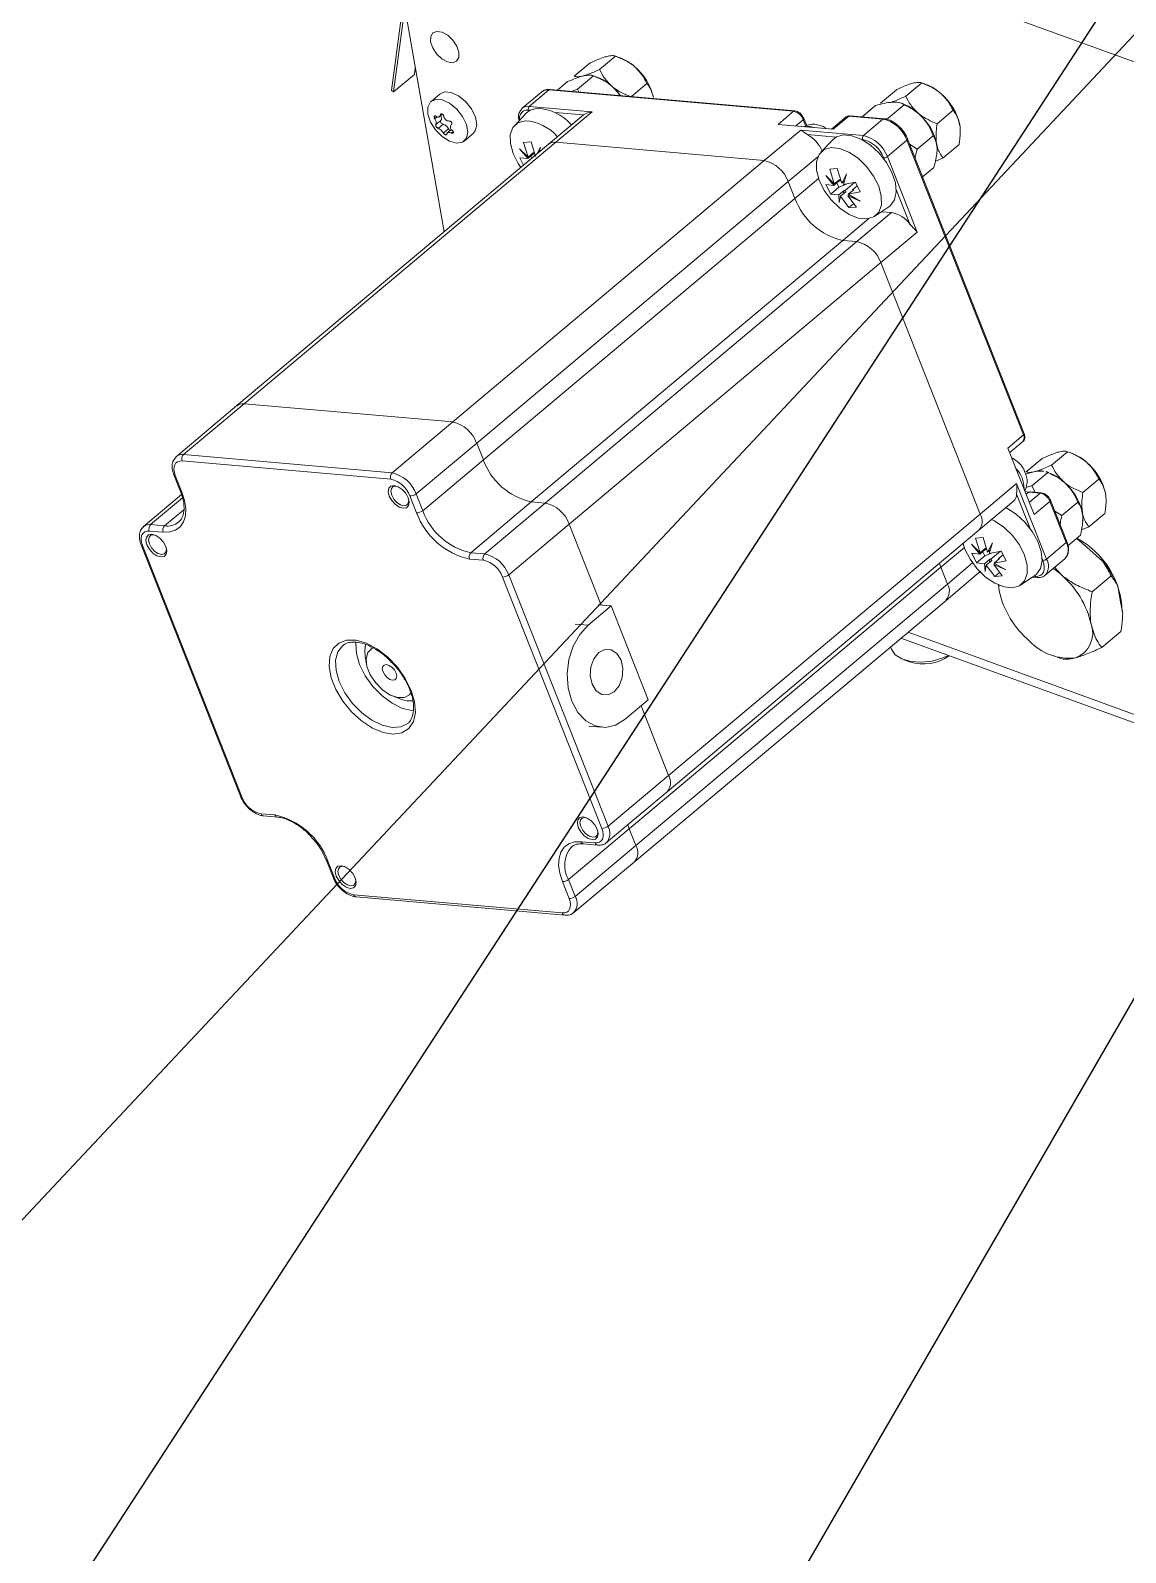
# Model space of a CAD drawing. Header units: millimetres. Extents: x 15 to 589, y 5 to 415.
# Drawn here: x 131.15 to 154.89, y 108.18 to 141.18 of the extents above; entities that cross this region are included whole.
import ezdxf

# ---------------------------------------------------------------- set-up
doc = ezdxf.new("R2010")
doc.units = ezdxf.units.MM
doc.dimstyles.new('SLDDIMSTYLE0', dxfattribs={"dimtxt": 0.18, "dimasz": 3.302, "dimexe": 0, "dimexo": 0.0625, "dimgap": 0, "dimtad": 0, "dimtih": 1, "dimtoh": 1, "dimdec": 0, "dimrnd": 1e-09, "dimzin": 0, "dimdsep": 46, "dimtxsty": 'Standard', "dimsah": 1, "dimcen": 0.09, "dimadec": 0, "dimazin": 0, "dimtfac": 3.302, "dimtdec": 0, "dimtofl": 0, "dimtmove": 0, "dimatfit": 3, "dimfxl": 1, "dimfrac": 2, "dimtolj": 1, "dimtzin": 0, "dimarcsym": 0})

msp = doc.modelspace()

# ---------------------------------------------------------------- linework, layer by layer
at = {"color": 7, "linetype": 'Continuous', "lineweight": 15}
for p, q in [((158.349, 139.308), (138.399, 146.569)), ((140.118, 136.816), (138.399, 146.569)), ((138.975, 139.881), (139.235, 141.827)), ((139.264, 141.663), (139.021, 139.85)), ((143.832, 140.626), (143.487, 140.336)), ((143.927, 140.591), (143.832, 140.626)), ((139.472, 140.228), (139.491, 140.374)), ((143.284, 140.478), (142.938, 140.188)), ((139.021, 139.85), (139.472, 140.228)), ((142.79, 140.071), (142.571, 139.888)), ((143.351, 140.199), (143.005, 139.909)), ((143.427, 140.172), (143.341, 140.203)), ((144.512, 140.031), (144.174, 139.748)), ((150.468, 140.045), (150.123, 139.755)), ((150.563, 140.011), (150.468, 140.045)), ((139.021, 139.85), (138.975, 139.881)), ((140.025, 139.803), (139.832, 139.642)), ((142.234, 139.851), (141.809, 139.495)), ((142.388, 139.893), (141.962, 139.536)), ((147.692, 139.429), (142.388, 139.893)), ((147.718, 139.438), (142.413, 139.902)), ((143.005, 139.909), (142.877, 139.861)), ((143.039, 139.847), (143.005, 139.909)), ((149.92, 139.897), (149.575, 139.607)), ((150.063, 139.591), (150.02, 139.606)), ((140.012, 139.309), (140.078, 139.364)), ((141.904, 139.393), (141.646, 139.124)), ((141.798, 139.485), (141.809, 139.495)), ((141.962, 139.536), (143.322, 139.417)), ((143.131, 139.344), (142.38, 138.714)), ((143.322, 139.417), (142.534, 138.756)), ((143.131, 139.344), (143.137, 139.349)), ((147.354, 139.145), (147.692, 139.429)), ((147.975, 139.117), (147.914, 139.272)), ((148.828, 139.307), (148.514, 139.044)), ((148.89, 139.324), (148.552, 139.041)), ((149.629, 139.259), (148.89, 139.324)), ((149.655, 139.268), (148.915, 139.333)), ((149.469, 139.555), (149.178, 139.31)), ((149.742, 139.282), (149.638, 139.261)), ((150.088, 139.572), (149.742, 139.282)), ((151.148, 139.45), (150.802, 139.16)), ((139.936, 139.141), (140.043, 139.23)), ((140.092, 139.149), (139.985, 139.059)), ((140.102, 138.958), (140.209, 139.047)), ((140.274, 139.033), (140.185, 138.959)), ((140.552, 138.784), (140.745, 138.945)), ((147.056, 138.36), (147.845, 139.021)), ((147.354, 139.145), (148.552, 139.041)), ((147.845, 139.021), (149.204, 138.902)), ((149.204, 138.902), (149.629, 139.259)), ((142.38, 138.714), (135.625, 133.046)), ((135.779, 133.087), (142.534, 138.756)), ((141.751, 138.618), (141.937, 138.435)), ((141.929, 138.403), (141.751, 138.618)), ((141.84, 138.753), (142, 138.765)), ((141.937, 138.435), (141.84, 138.753)), ((142, 138.765), (142.098, 138.447)), ((142.126, 138.501), (142.205, 138.652)), ((142.205, 138.652), (142.172, 138.54)), ((147.056, 138.36), (142.534, 138.756)), ((148.54, 138.812), (148.282, 138.543)), ((150.149, 138.804), (149.724, 138.447)), ((152.676, 132.411), (150.149, 138.804)), ((152.689, 132.437), (150.163, 138.83)), ((150.372, 138.61), (150.207, 138.718)), ((150.717, 138.9), (150.372, 138.61)), ((151.279, 138.708), (150.933, 138.418)), ((140.302, 132.692), (147.056, 138.36)), ((141.755, 138.423), (141.929, 138.403)), ((141.837, 138.259), (141.755, 138.423)), ((142.046, 138.501), (141.929, 138.403)), ((141.937, 138.435), (142.054, 138.534)), ((141.994, 138.457), (142.017, 138.41)), ((142.031, 138.514), (142.046, 138.501)), ((142.07, 138.503), (142.046, 138.501)), ((142.054, 138.534), (142.07, 138.503)), ((149.724, 138.447), (150.372, 136.809)), ((150.762, 138.343), (150.933, 138.418)), ((148.387, 138.037), (148.573, 137.855)), ((148.565, 137.822), (148.387, 138.037)), ((148.476, 138.173), (148.637, 138.185)), ((148.573, 137.855), (148.476, 138.173)), ((148.573, 137.855), (148.691, 137.953)), ((148.637, 138.185), (148.734, 137.867)), ((148.691, 137.953), (148.706, 137.922)), ((148.734, 137.867), (148.841, 138.071)), ((148.841, 138.071), (148.773, 137.838)), ((150.729, 138.211), (150.488, 138.008)), ((140.822, 132.236), (147.576, 137.905)), ((147.576, 137.905), (147.721, 137.54)), ((148.391, 137.842), (148.565, 137.822)), ((148.495, 137.634), (148.391, 137.842)), ((148.675, 137.786), (148.495, 137.634)), ((148.669, 137.614), (148.495, 137.634)), ((148.682, 137.921), (148.565, 137.822)), ((148.63, 137.877), (148.675, 137.786)), ((148.667, 137.933), (148.682, 137.921)), ((148.786, 137.713), (148.669, 137.614)), ((148.675, 137.786), (148.841, 137.852)), ((148.706, 137.922), (148.682, 137.921)), ((148.825, 137.684), (148.708, 137.585)), ((148.797, 137.919), (148.734, 137.867)), ((148.773, 137.838), (149.033, 137.89)), ((148.786, 137.713), (148.776, 137.643)), ((148.786, 137.713), (148.81, 137.714)), ((149.015, 137.887), (148.81, 137.714)), ((148.81, 137.714), (148.825, 137.684)), ((148.877, 137.63), (148.994, 137.728)), ((149.137, 137.682), (148.877, 137.63)), ((148.877, 137.63), (149.135, 137.482)), ((148.97, 137.726), (149.072, 137.812)), ((148.97, 137.726), (148.994, 137.728)), ((148.977, 137.714), (148.97, 137.726)), ((149.033, 137.89), (149.137, 137.682)), ((140.966, 131.871), (147.721, 137.54)), ((148.681, 137.448), (148.669, 137.614)), ((148.708, 137.585), (148.681, 137.448)), ((148.892, 137.34), (148.708, 137.585)), ((148.895, 137.619), (148.868, 137.597)), ((148.868, 137.597), (149.052, 137.352)), ((149.135, 137.482), (148.868, 137.597)), ((148.892, 137.34), (148.996, 137.427)), ((149.052, 137.352), (148.892, 137.34)), ((149.45, 137.152), (149.759, 137.36)), ((149.064, 136.603), (149.814, 137.232)), ((149.598, 137.251), (149.814, 137.232)), ((150.372, 136.809), (149.584, 136.147)), ((142.006, 130.961), (148.761, 136.629)), ((142.309, 130.934), (149.064, 136.603)), ((148.761, 136.629), (149.064, 136.603)), ((142.829, 130.479), (149.584, 136.147)), ((151.738, 130.697), (149.584, 136.147)), ((135.625, 133.046), (134.312, 131.944)), ((134.466, 131.985), (135.779, 133.087)), ((140.302, 132.692), (135.779, 133.087)), ((138.988, 131.589), (140.302, 132.692)), ((152.338, 132.128), (152.676, 132.411)), ((139.508, 131.134), (140.822, 132.236)), ((140.966, 131.871), (140.822, 132.236)), ((152.338, 132.128), (152.908, 130.685)), ((152.377, 132.03), (152.663, 132.27)), ((153.629, 132.048), (153.283, 131.758)), ((153.724, 132.013), (153.629, 132.048)), ((138.959, 131.452), (134.437, 131.848)), ((134.466, 131.985), (138.988, 131.589)), ((139.653, 130.769), (140.966, 131.871)), ((153.08, 131.9), (152.735, 131.61)), ((134.259, 131.549), (134.403, 131.184)), ((134.289, 131.533), (134.433, 131.168)), ((151.738, 130.697), (152.526, 131.358)), ((152.526, 131.358), (153.173, 129.72)), ((153.203, 131.597), (152.857, 131.307)), ((152.983, 131.629), (153.116, 131.628)), ((153.162, 131.612), (153.203, 131.597)), ((153.223, 131.594), (153.163, 131.616)), ((153.606, 131.34), (153.546, 131.396)), ((154.308, 131.453), (153.963, 131.163)), ((134.426, 131.117), (133.6, 130.424)), ((134.403, 131.184), (134.438, 131.083)), ((139.52, 130.723), (139.375, 131.088)), ((139.508, 131.134), (139.653, 130.769)), ((152.792, 131.172), (152.71, 131.187)), ((152.857, 131.307), (152.727, 131.271)), ((153.038, 131.15), (152.792, 131.172)), ((153.063, 131.159), (152.817, 131.181)), ((152.926, 131.171), (152.857, 131.307)), ((140.693, 129.858), (142.006, 130.961)), ((140.996, 129.832), (142.309, 130.934)), ((142.309, 130.934), (142.006, 130.961)), ((144.983, 125.029), (151.738, 130.697)), ((151.707, 130.345), (152.457, 130.975)), ((153.246, 130.968), (152.908, 130.685)), ((153.598, 130.077), (153.246, 130.968)), ((153.612, 130.102), (153.26, 130.994)), ((153.508, 130.662), (153.354, 130.756)), ((153.854, 130.952), (153.508, 130.662)), ((154.439, 130.71), (154.094, 130.42)), ((133.754, 130.466), (134.057, 130.439)), ((141.516, 129.377), (142.829, 130.479)), ((143.522, 128.724), (142.829, 130.479)), ((153.934, 130.351), (154.094, 130.42)), ((134.028, 130.302), (133.725, 130.328)), ((144.952, 124.676), (151.707, 130.345)), ((151.548, 130.04), (151.734, 129.858)), ((151.725, 129.825), (151.548, 130.04)), ((151.637, 130.176), (151.797, 130.188)), ((151.734, 129.858), (151.637, 130.176)), ((151.797, 130.188), (151.894, 129.87)), ((151.894, 129.87), (152.001, 130.074)), ((152.001, 130.074), (151.933, 129.841)), ((153.173, 129.72), (153.598, 130.077)), ((153.91, 130.24), (153.635, 130.009)), ((154.114, 129.918), (153.838, 130.159)), ((133.547, 130.029), (135.701, 124.579)), ((133.577, 130.013), (135.731, 124.563)), ((140.967, 129.695), (140.664, 129.721)), ((140.693, 129.858), (140.996, 129.832)), ((151.552, 129.845), (151.725, 129.825)), ((151.655, 129.637), (151.552, 129.845)), ((151.836, 129.788), (151.655, 129.637)), ((151.843, 129.924), (151.725, 129.825)), ((151.734, 129.858), (151.851, 129.956)), ((151.79, 129.88), (151.836, 129.788)), ((151.827, 129.936), (151.843, 129.924)), ((151.947, 129.715), (151.829, 129.617)), ((151.836, 129.788), (152.002, 129.855)), ((151.866, 129.925), (151.843, 129.924)), ((151.851, 129.956), (151.866, 129.925)), ((151.957, 129.922), (151.894, 129.87)), ((151.933, 129.841), (152.194, 129.893)), ((151.947, 129.715), (151.937, 129.646)), ((151.947, 129.715), (151.97, 129.717)), ((152.176, 129.89), (151.97, 129.717)), ((151.97, 129.717), (151.985, 129.686)), ((152.037, 129.632), (152.154, 129.731)), ((152.131, 129.729), (152.233, 129.815)), ((152.131, 129.729), (152.154, 129.731)), ((152.137, 129.716), (152.131, 129.729)), ((152.194, 129.893), (152.297, 129.685)), ((153.142, 129.368), (153.568, 129.724)), ((153.568, 129.724), (153.576, 129.732)), ((154.389, 129.676), (154.114, 129.918)), ((141.516, 129.377), (143.669, 123.926)), ((144.127, 123.874), (150.881, 129.542)), ((150.851, 129.627), (150.881, 129.542)), ((150.881, 129.542), (151.025, 129.177)), ((150.995, 128.825), (151.745, 129.455)), ((151.829, 129.617), (151.655, 129.637)), ((151.711, 129.427), (151.75, 129.423)), ((151.841, 129.451), (151.829, 129.617)), ((151.868, 129.588), (151.841, 129.451)), ((151.985, 129.686), (151.868, 129.588)), ((152.052, 129.343), (151.868, 129.588)), ((152.055, 129.622), (152.029, 129.6)), ((152.029, 129.6), (152.213, 129.355)), ((152.295, 129.485), (152.029, 129.6)), ((152.297, 129.685), (152.037, 129.632)), ((152.037, 129.632), (152.295, 129.485)), ((152.052, 129.343), (152.156, 129.43)), ((153.153, 129.377), (153.142, 129.368)), ((153.484, 129.389), (153.349, 129.541)), ((143.536, 123.88), (141.383, 129.33)), ((144.271, 123.509), (151.025, 129.177)), ((152.213, 129.355), (152.052, 129.343)), ((152.147, 129.028), (152.132, 129.159)), ((152.61, 129.155), (152.92, 129.362)), ((152.865, 129.326), (152.963, 129.317)), ((154.573, 129.357), (154.162, 129.011)), ((154.772, 128.831), (154.719, 129.132)), ((143.453, 128.73), (143.735, 128.706)), ((144.24, 123.157), (150.995, 128.825)), ((154.825, 128.529), (154.772, 128.831)), ((143.735, 128.706), (143.235, 128.286)), ((144.54, 126.668), (143.735, 128.706)), ((154.786, 128.15), (154.374, 127.804)), ((137.928, 127.854), (137.912, 127.842)), ((149.795, 127.819), (149.795, 127.818)), ((150.018, 128.006), (161.184, 123.942)), ((138.405, 127.604), (138.433, 127.443)), ((150.083, 127.537), (150.206, 127.493)), ((153.329, 127.62), (153.483, 127.564)), ((139.024, 126.739), (139.178, 126.683)), ((139.372, 126.888), (139.408, 126.783)), ((144.04, 126.248), (144.54, 126.668)), ((144.983, 125.029), (144.386, 126.539)), ((143.251, 126.096), (143.533, 126.072)), ((143.669, 123.926), (144.983, 125.029)), ((143.639, 123.574), (144.952, 124.676)), ((136.147, 124.199), (136.45, 124.172)), ((136.201, 124.152), (136.504, 124.125)), ((142.813, 122.772), (144.127, 123.874)), ((144.127, 123.874), (144.097, 123.958)), ((144.271, 123.509), (144.127, 123.874)), ((142.957, 122.407), (144.271, 123.509)), ((143.086, 123.592), (143.389, 123.565)), ((143.14, 123.544), (143.443, 123.518)), ((137.563, 123.186), (137.708, 122.821)), ((137.594, 123.171), (137.738, 122.806)), ((142.927, 122.055), (144.24, 123.157)), ((142.813, 122.772), (142.957, 122.407)), ((138.154, 122.441), (142.677, 122.046)), ((142.824, 122.36), (142.68, 122.726)), ((138.208, 122.394), (142.731, 121.998))]:
    msp.add_line(p, q, dxfattribs=at)
at = {"color": 8, "linetype": 'Continuous', "lineweight": 15}
for p, q in [((139.96, 139.307), (139.914, 139.268)), ((140.061, 139.37), (140.033, 139.347)), ((141.979, 139.451), (141.945, 139.454)), ((143.137, 139.349), (142.517, 139.404)), ((140.27, 138.956), (140.311, 138.991)), ((147.9, 139.247), (147.739, 139.112)), ((147.954, 139.109), (147.9, 139.247)), ((148.615, 138.87), (147.994, 138.924)), ((149.187, 138.82), (149.153, 138.823)), ((148.215, 138.441), (147.576, 137.905)), ((149.661, 138.378), (149.644, 138.419)), ((148.233, 137.969), (147.721, 137.54)), ((150.212, 136.982), (149.917, 137.73)), ((149.323, 137.101), (148.761, 136.629)), ((133.754, 130.466), (134.446, 131.046)), ((152.821, 130.381), (152.525, 131.129)), ((152.735, 131.124), (152.792, 131.172)), ((152.803, 130.952), (153.038, 131.15)), ((134.057, 130.439), (134.473, 130.789)), ((151.393, 129.972), (150.881, 129.542)), ((153.093, 129.692), (153.077, 129.733)), ((151.025, 129.177), (151.57, 129.635)), ((152.899, 129.348), (152.931, 129.345)), ((142.953, 128.311), (143.235, 128.286)), ((150.174, 128.136), (161.013, 124.191))]:
    msp.add_line(p, q, dxfattribs=at)
at = {"color": 7, "linetype": 'Continuous', "lineweight": 15, "flags": 128}
for points in [[(140.187, 140.5), (140.3, 140.482), (140.387, 140.515), (140.435, 140.596), (140.437, 140.71), (140.392, 140.842), (140.307, 140.97), (140.195, 141.076), (140.073, 141.143), (139.96, 141.162), (139.873, 141.128), (139.825, 141.048), (139.823, 140.933), (139.868, 140.802), (139.953, 140.673), (140.065, 140.567), (140.187, 140.5)], [(143.203, 140.208), (143.201, 140.208), (143.135, 140.197)], [(139.763, 139.369), (139.763, 139.521), (139.821, 139.631), (139.93, 139.685), (140.074, 139.675), (140.234, 139.603), (140.388, 139.478), (140.516, 139.317), (140.6, 139.142), (140.629, 138.976), (140.599, 138.843), (140.515, 138.759), (140.386, 138.737), (140.232, 138.779), (140.072, 138.879), (139.928, 139.025), (139.82, 139.196), (139.763, 139.369)], [(140.025, 139.803), (140.123, 139.847), (140.267, 139.837), (140.427, 139.765), (140.581, 139.64), (140.709, 139.479), (140.793, 139.303), (140.822, 139.138), (140.792, 139.004), (140.745, 138.945)], [(140.039, 139.332), (140.045, 139.321), (140.053, 139.303), (140.058, 139.285), (140.059, 139.268), (140.057, 139.252), (140.052, 139.24), (140.043, 139.23)], [(141.904, 139.393), (141.984, 139.453), (142.137, 139.496)], [(150.48, 139.301), (150.46, 139.322), (150.385, 139.393)], [(140.043, 139.23), (140.04, 139.227), (140.037, 139.222), (140.036, 139.217), (140.036, 139.211), (140.037, 139.205), (140.039, 139.198), (140.041, 139.191), (140.045, 139.184)], [(141.777, 138.208), (141.719, 138.295), (141.609, 138.515), (141.552, 138.73), (141.551, 138.922), (141.608, 139.076), (141.716, 139.179), (141.869, 139.223)], [(148.505, 138.642), (148.688, 138.623), (148.888, 138.543), (149.088, 138.409), (149.273, 138.23), (149.426, 138.023), (149.536, 137.802), (149.593, 137.588), (149.594, 137.396), (149.537, 137.242), (149.429, 137.139), (149.276, 137.095), (149.093, 137.114), (148.893, 137.194), (148.693, 137.328), (148.509, 137.507), (148.355, 137.714), (148.246, 137.934), (148.188, 138.149), (148.187, 138.341), (148.244, 138.495), (148.352, 138.598), (148.505, 138.642)], [(148.54, 138.812), (148.62, 138.873), (148.773, 138.915)], [(148.773, 138.915), (148.956, 138.898), (149.155, 138.822), (149.356, 138.693), (149.543, 138.52), (149.703, 138.318), (149.824, 138.099), (149.897, 137.881), (149.916, 137.68), (149.881, 137.511), (149.793, 137.386), (149.759, 137.36)], [(150.801, 138.61), (150.8, 138.642), (150.79, 138.724)], [(134.437, 131.848), (134.384, 131.846), (134.339, 131.831), (134.303, 131.804), (134.277, 131.766), (134.262, 131.717), (134.259, 131.661), (134.268, 131.599), (134.289, 131.533)], [(153.066, 131.63), (152.997, 131.63), (152.932, 131.619)], [(134.433, 131.168), (134.491, 130.987), (134.516, 130.816), (134.508, 130.66), (134.467, 130.527), (134.396, 130.422), (134.296, 130.347), (134.172, 130.307), (134.028, 130.302)], [(139.336, 131.05), (139.358, 130.957), (139.345, 130.881), (139.3, 130.834), (139.229, 130.822), (139.143, 130.848), (139.056, 130.907), (138.98, 130.99), (138.927, 131.086), (138.906, 131.179), (138.918, 131.255), (138.963, 131.302), (139.034, 131.314), (139.12, 131.289), (139.207, 131.23), (139.283, 131.146), (139.336, 131.05)], [(139.106, 131.295), (139.073, 131.301), (139.012, 131.291), (138.973, 131.25), (138.962, 131.185), (138.98, 131.105), (139.026, 131.022), (139.091, 130.95), (139.167, 130.899), (139.24, 130.877), (139.301, 130.887), (139.34, 130.928), (139.351, 130.994), (139.351, 131.004)], [(152.292, 130.836), (152.315, 130.825), (152.516, 130.696), (152.703, 130.523), (152.863, 130.32), (152.984, 130.102), (153.057, 129.884), (153.077, 129.683), (153.041, 129.514), (152.954, 129.389), (152.92, 129.362)], [(151.984, 130.578), (152.049, 130.546), (152.249, 130.411), (152.433, 130.233), (152.586, 130.025), (152.696, 129.805), (152.754, 129.591), (152.754, 129.398), (152.698, 129.245), (152.589, 129.142), (152.437, 129.098), (152.253, 129.117), (152.053, 129.197), (151.853, 129.331), (151.669, 129.51), (151.516, 129.717), (151.406, 129.937), (151.367, 130.06)], [(133.725, 130.328), (133.672, 130.327), (133.627, 130.312), (133.591, 130.285), (133.565, 130.246), (133.55, 130.198), (133.547, 130.141), (133.556, 130.079), (133.577, 130.013)], [(134.083, 129.994), (134.104, 129.901), (134.091, 129.825), (134.046, 129.777), (133.976, 129.765), (133.89, 129.791), (133.803, 129.85), (133.727, 129.934), (133.674, 130.029), (133.652, 130.122), (133.665, 130.198), (133.71, 130.246), (133.781, 130.258), (133.867, 130.232), (133.954, 130.173), (134.03, 130.089), (134.083, 129.994)], [(133.853, 130.238), (133.819, 130.245), (133.758, 130.235), (133.719, 130.194), (133.708, 130.128), (133.727, 130.048), (133.773, 129.966), (133.838, 129.893), (133.913, 129.842), (133.987, 129.82), (134.048, 129.831), (134.087, 129.872), (134.098, 129.937), (134.097, 129.948)], [(152.931, 129.345), (152.989, 129.347), (153.038, 129.364), (153.078, 129.393), (153.107, 129.436), (153.123, 129.489), (153.126, 129.551), (153.116, 129.62), (153.093, 129.692)], [(153.321, 129.518), (153.356, 129.492), (153.484, 129.389)], [(143.235, 128.286), (143.054, 128.088), (142.913, 127.834), (142.822, 127.542), (142.786, 127.231), (142.808, 126.922), (142.887, 126.637), (143.017, 126.395), (143.189, 126.212), (143.391, 126.101), (143.611, 126.07), (143.832, 126.12), (144.04, 126.248)], [(139.402, 126.873), (139.476, 126.622), (139.492, 126.391), (139.449, 126.195), (139.35, 126.047), (139.201, 125.955), (139.012, 125.925), (138.794, 125.96), (138.561, 126.056), (138.328, 126.209), (138.11, 126.408), (137.919, 126.64), (137.769, 126.892), (137.668, 127.148), (137.623, 127.39), (137.636, 127.605), (137.708, 127.779), (137.833, 127.9), (138.003, 127.961), (138.208, 127.959), (138.435, 127.893), (138.67, 127.767), (138.897, 127.59), (139.104, 127.373), (139.275, 127.128), (139.402, 126.873)], [(138.205, 127.922), (138.202, 127.892), (138.213, 127.674), (138.282, 127.434), (138.404, 127.19), (138.571, 126.958), (138.77, 126.754), (138.989, 126.592), (139.213, 126.482), (139.426, 126.433), (139.452, 126.431)], [(138.405, 127.604), (138.394, 127.727), (138.415, 127.871)], [(138.577, 127.796), (138.548, 127.783), (138.461, 127.695), (138.426, 127.559), (138.444, 127.392), (138.516, 127.21), (138.633, 127.034), (138.782, 126.883), (138.948, 126.772), (139.112, 126.715), (139.256, 126.717), (139.365, 126.778), (139.4, 126.824)], [(143.95, 127.53), (143.862, 127.672), (143.74, 127.753), (143.602, 127.76), (143.47, 127.692), (143.363, 127.559), (143.298, 127.382), (143.284, 127.187), (143.325, 127.005), (143.413, 126.862), (143.535, 126.781), (143.673, 126.775), (143.805, 126.843), (143.912, 126.975), (143.977, 127.153), (143.99, 127.347), (143.95, 127.53)], [(149.795, 127.818), (149.81, 127.766), (149.895, 127.646), (150.041, 127.554), (150.236, 127.498), (150.461, 127.482), (150.697, 127.509), (150.923, 127.575), (151.046, 127.632)], [(139.073, 127.249), (139.037, 127.315), (138.984, 127.373), (138.924, 127.414), (138.865, 127.431), (138.816, 127.423), (138.785, 127.39), (138.776, 127.338), (138.791, 127.274), (138.828, 127.208), (138.88, 127.15), (138.94, 127.109), (138.999, 127.092), (139.048, 127.1), (139.079, 127.133), (139.088, 127.185), (139.073, 127.249)], [(143.434, 123.864), (143.456, 123.772), (143.443, 123.696), (143.398, 123.648), (143.327, 123.636), (143.241, 123.662), (143.154, 123.721), (143.078, 123.805), (143.025, 123.9), (143.004, 123.993), (143.016, 124.069), (143.061, 124.117), (143.132, 124.128), (143.218, 124.103), (143.305, 124.044), (143.381, 123.96), (143.434, 123.864)], [(143.204, 124.109), (143.171, 124.116), (143.11, 124.105), (143.071, 124.064), (143.06, 123.999), (143.078, 123.919), (143.124, 123.836), (143.189, 123.764), (143.265, 123.713), (143.338, 123.691), (143.399, 123.701), (143.438, 123.742), (143.449, 123.808), (143.449, 123.818)], [(143.389, 123.565), (143.441, 123.567), (143.487, 123.581), (143.523, 123.609), (143.549, 123.647), (143.564, 123.695), (143.566, 123.752), (143.557, 123.814), (143.536, 123.88)], [(142.68, 122.726), (142.623, 122.906), (142.598, 123.078), (142.606, 123.233), (142.646, 123.366), (142.718, 123.472), (142.818, 123.546), (142.942, 123.587), (143.086, 123.592)], [(138.186, 122.807), (138.208, 122.714), (138.195, 122.638), (138.15, 122.591), (138.079, 122.579), (137.994, 122.605), (137.906, 122.664), (137.831, 122.748), (137.778, 122.843), (137.756, 122.936), (137.769, 123.012), (137.814, 123.06), (137.885, 123.071), (137.97, 123.046), (138.058, 122.987), (138.134, 122.903), (138.186, 122.807)], [(137.957, 123.052), (137.923, 123.058), (137.862, 123.048), (137.823, 123.007), (137.812, 122.942), (137.831, 122.862), (137.876, 122.779), (137.942, 122.707), (138.017, 122.656), (138.091, 122.634), (138.152, 122.644), (138.191, 122.685), (138.202, 122.751), (138.201, 122.761)], [(142.677, 122.046), (142.729, 122.047), (142.774, 122.062), (142.811, 122.089), (142.837, 122.128), (142.851, 122.176), (142.854, 122.232), (142.845, 122.295), (142.824, 122.36)]]:
    msp.add_lwpolyline(points, dxfattribs=at)
at = {"color": 8, "linetype": 'Continuous', "lineweight": 15, "flags": 128}
for points in [[(141.945, 139.454), (141.887, 139.452), (141.837, 139.436), (141.798, 139.406), (141.769, 139.363), (141.753, 139.31), (141.75, 139.248), (141.751, 139.233)], [(147.9, 139.247), (147.907, 139.253), (147.911, 139.259), (147.914, 139.265), (147.914, 139.27), (147.914, 139.272)], [(148.14, 139.077), (148.033, 139.103), (147.939, 139.094)], [(150.149, 138.804), (150.156, 138.81), (150.161, 138.816), (150.163, 138.822), (150.164, 138.827), (150.163, 138.83)], [(152.676, 132.411), (152.682, 132.417), (152.687, 132.424), (152.689, 132.429), (152.69, 132.435), (152.689, 132.437)], [(153.246, 130.968), (153.253, 130.974), (153.257, 130.98), (153.26, 130.986), (153.26, 130.991), (153.26, 130.994)], [(153.598, 130.077), (153.605, 130.083), (153.61, 130.089), (153.612, 130.095), (153.613, 130.1), (153.612, 130.102)], [(137.912, 127.842), (137.912, 127.842), (137.81, 127.707), (137.764, 127.525), (137.775, 127.306), (137.844, 127.067), (137.966, 126.823), (138.133, 126.591), (138.332, 126.387), (138.551, 126.224), (138.775, 126.115), (138.988, 126.065), (139.176, 126.08), (139.318, 126.15)]]:
    msp.add_lwpolyline(points, dxfattribs=at)
at = {"color": 7, "linetype": 'Continuous', "lineweight": 15}
for centre, radius, start, end in [((143.552, 139.62), 1.042, 47.9788, 68.8918), ((143.456, 139.456), 1.228, 12.638, 49.7729), ((143.052, 139.199), 1.042, 46.8967, 68.9348), ((142.846, 138.945), 1.369, 36.9555, 48.7018), ((142.842, 138.942), 1.373, 36.9671, 47.8166), ((150.188, 139.039), 1.042, 47.9788, 68.8918), ((149.876, 139.137), 0.491, 67.6485, 102.3492), ((150.093, 138.875), 1.228, 12.638, 49.7729), ((142.016, 139.482), 0.0762, 134.5385, 201.6279), ((142.086, 138.456), 1.041, 40.4864, 87.1856), ((147.63, 139.148), 0.288, 20.0857, 77.503), ((149.662, 138.568), 1.098, 41.8512, 68.5728), ((149.708, 138.522), 1.097, 5.1547, 45.2792), ((140.105, 139.216), 0.068, 208.3753, 259.1345), ((140.06, 138.995), 0.157, 19.4093, 78.1794), ((140.284, 139.077), 0.081, 201.5041, 239.6747), ((141.816, 138.219), 1.005, 40.9463, 86.9757), ((149.652, 139.234), 0.0342, 86.0921, 132.3177), ((149.474, 138.557), 0.719, 20.0857, 77.503), ((142.506, 138.554), 0.203, 82.0651, 128.1434), ((147.566, 138.221), 0.823, 25.3122, 58.6454), ((149.258, 138.848), 0.0762, 134.5385, 201.6279), ((149.05, 138.202), 0.633, 20.0857, 77.503), ((149.048, 138.2), 0.719, 20.0857, 77.503), ((146.901, 137.658), 0.719, 20.0857, 77.503), ((149.646, 138.544), 0.124, 269.3598, 309.0466), ((149.072, 138.034), 1.439, 200.0857, 257.503), ((149.699, 136.607), 0.636, 36.1656, 79.5728), ((148.908, 135.9), 0.719, 20.0857, 77.503), ((135.751, 132.886), 0.203, 82.0651, 128.1434), ((140.146, 131.989), 0.719, 20.0857, 77.503), ((153.349, 131.042), 1.042, 47.9788, 68.8918), ((134.555, 131.895), 0.127, 134.5385, 201.6279), ((142.317, 132.365), 1.439, 200.0857, 257.503), ((153.253, 130.878), 1.228, 12.638, 49.7729), ((139.078, 131.499), 0.127, 134.5385, 201.6279), ((138.835, 130.89), 0.576, 20.0857, 77.503), ((138.833, 130.887), 0.719, 20.0857, 77.503), ((152.824, 130.577), 1.092, 44.2739, 68.5302), ((139.378, 131.295), 0.207, 269.3598, 309.0466), ((152.321, 131.127), 0.205, 311.8247, 0.456), ((152.815, 131.146), 0.0342, 86.0921, 132.3177), ((152.976, 130.869), 0.288, 20.0857, 77.503), ((152.819, 130.499), 1.151, 8.1164, 46.9239), ((139.522, 130.93), 0.207, 269.3598, 309.0466), ((141.006, 131.266), 1.583, 200.0857, 257.503), ((141.004, 131.263), 1.439, 200.0857, 257.503), ((142.153, 130.232), 0.719, 20.0857, 77.503), ((151.477, 130.542), 0.303, 319.2874, 30.7095), ((153.381, 130.617), 0.58, 353.4281, 10.8879), ((133.843, 130.375), 0.127, 134.5385, 201.6279), ((134.146, 130.349), 0.127, 134.5385, 201.6279), ((152.952, 128.526), 1.865, 1.6025, 61.9143), ((140.782, 129.768), 0.127, 134.5385, 201.6279), ((141.085, 129.741), 0.127, 134.5385, 201.6279), ((140.84, 129.13), 0.719, 20.0857, 77.503), ((153.095, 129.816), 0.124, 269.3598, 309.0466), ((140.842, 129.133), 0.576, 20.0857, 77.503), ((141.385, 129.538), 0.207, 269.3598, 309.0466), ((152.195, 127.866), 1.995, 12.638, 49.7729), ((152.724, 128.295), 2.164, 22.7557, 39.6552), ((150.765, 129.023), 0.303, 319.2874, 30.7095), ((154.094, 129.465), 1.995, 192.638, 229.7729), ((153.603, 128.114), 0.572, 290.5328, 19.2482), ((153.667, 128.758), 1.187, 223.4364, 276.5636), ((150.502, 128.425), 0.979, 252.3615, 305.1269), ((139.386, 127.216), 0.572, 248.6991, 275.6102), ((144.723, 124.874), 0.303, 319.2874, 30.7095), ((136.272, 124.761), 0.576, 200.0857, 257.503), ((136.107, 122.627), 1.583, 20.0857, 77.503), ((143.539, 124.087), 0.207, 269.3598, 309.0466), ((144.01, 123.354), 0.303, 319.2874, 30.7095), ((138.279, 123.003), 0.576, 200.0857, 257.503), ((142.682, 122.933), 0.207, 269.3598, 309.0466), ((142.827, 122.568), 0.207, 269.3598, 309.0466)]:
    msp.add_arc(centre, radius, start, end, dxfattribs=at)
at = {"color": 8, "linetype": 'Continuous', "lineweight": 15}
for centre, radius, start, end in [((142.359, 139.692), 0.203, 82.0651, 128.1434), ((142.411, 139.868), 0.0342, 86.0921, 132.3177), ((141.934, 139.335), 0.203, 82.0651, 128.1434), ((147.715, 139.403), 0.0342, 85.9894, 132.3213), ((148.879, 139.243), 0.0813, 82.0651, 128.1434), ((148.913, 139.299), 0.0342, 86.0921, 132.3177), ((152.572, 132.349), 0.121, 319.2874, 30.7095), ((134.438, 131.785), 0.202, 81.988, 129.7851), ((152.064, 131.255), 0.622, 359.2164, 43.9107), ((134.286, 131.565), 0.0322, 210.4924, 274.8278), ((134.431, 131.2), 0.0322, 210.5485, 274.8187), ((153.061, 131.125), 0.0342, 86.0029, 132.3208), ((133.725, 130.265), 0.202, 81.988, 129.7851), ((134.113, 130.844), 0.408, 262.1191, 307.0313), ((153.332, 129.921), 0.309, 322.2292, 30.2981), ((133.574, 130.045), 0.0322, 210.4978, 274.8269), ((152.905, 129.564), 0.31, 322.9624, 30.1941), ((152.97, 129.358), 0.0411, 197.2747, 260.3097), ((135.728, 124.595), 0.0322, 210.5485, 274.8187), ((136.211, 124.218), 0.0672, 196.6265, 260.957), ((136.514, 124.192), 0.0673, 196.662, 260.4366), ((143.406, 123.771), 0.305, 320.649, 30.5203), ((143.33, 123.081), 0.602, 138.3542, 210.8378), ((143.15, 123.611), 0.0672, 196.6265, 260.957), ((143.453, 123.584), 0.0672, 196.6267, 260.9545), ((137.591, 123.202), 0.0318, 208.9569, 275.0741), ((137.735, 122.838), 0.0322, 210.5117, 274.8247), ((138.219, 122.461), 0.0672, 196.6265, 260.957), ((142.694, 122.252), 0.305, 320.649, 30.5203), ((142.741, 122.065), 0.0672, 196.6267, 260.9545)]:
    msp.add_arc(centre, radius, start, end, dxfattribs=at)
at = {"color": 7, "linetype": 'Continuous', "lineweight": 15}
for points, knots in [([(143.284, 140.478), (143.397, 140.529), (143.527, 140.586), (143.624, 140.614), (143.636, 140.617)], [0, 0, 0, 0, 0.879034, 1, 1, 1, 1]), ([(143.636, 140.617), (143.679, 140.626), (143.766, 140.645), (143.81, 140.632), (143.832, 140.626)], [0, 0, 0, 0, 0.503992, 1, 1, 1, 1]), ([(143.832, 140.626), (143.965, 140.57), (144.115, 140.507), (144.235, 140.406), (144.249, 140.394)], [0, 0, 0, 0, 0.879034, 1, 1, 1, 1]), ([(143.487, 140.336), (143.373, 140.285), (143.244, 140.228), (143.147, 140.2), (143.135, 140.197)], [0, 0, 0, 0, 0.879034, 1, 1, 1, 1]), ([(143.749, 139.974), (143.694, 140.03), (143.584, 140.141), (143.519, 140.271), (143.487, 140.336)], [0, 0, 0, 0, 0.503992, 1, 1, 1, 1]), ([(144.249, 140.394), (144.305, 140.337), (144.414, 140.226), (144.479, 140.096), (144.512, 140.031)], [0, 0, 0, 0, 0.503992, 1, 1, 1, 1]), ([(142.79, 140.071), (142.905, 140.119), (143.037, 140.173), (143.136, 140.197), (143.148, 140.2)], [0, 0, 0, 0, 0.879034, 1, 1, 1, 1]), ([(143.135, 140.197), (143.091, 140.188), (143.005, 140.169), (142.96, 140.182), (142.938, 140.188)], [0, 0, 0, 0, 0.503992, 1, 1, 1, 1]), ([(143.148, 140.2), (143.193, 140.208), (143.282, 140.222), (143.328, 140.207), (143.351, 140.199)], [0, 0, 0, 0, 0.503992, 1, 1, 1, 1]), ([(143.351, 140.199), (143.482, 140.142), (143.631, 140.076), (143.75, 139.972), (143.764, 139.96)], [0, 0, 0, 0, 0.879034, 1, 1, 1, 1]), ([(144.166, 139.741), (144.034, 139.797), (143.883, 139.86), (143.764, 139.961), (143.749, 139.974)], [0, 0, 0, 0, 0.879034, 1, 1, 1, 1]), ([(143.764, 139.96), (143.822, 139.904), (143.884, 139.844), (143.922, 139.774), (143.925, 139.769)], [0, 0, 0, 0, 0.933474, 1, 1, 1, 1]), ([(144.512, 140.031), (144.535, 140.001), (144.599, 139.921), (144.633, 139.8), (144.655, 139.725)], [0, 0, 0, 0, 0.370993, 1, 1, 1, 1]), ([(149.92, 139.897), (150.034, 139.948), (150.163, 140.005), (150.26, 140.033), (150.272, 140.036)], [0, 0, 0, 0, 0.879034, 1, 1, 1, 1]), ([(150.272, 140.036), (150.315, 140.045), (150.402, 140.064), (150.446, 140.051), (150.468, 140.045)], [0, 0, 0, 0, 0.503992, 1, 1, 1, 1]), ([(150.468, 140.045), (150.601, 139.99), (150.751, 139.926), (150.871, 139.825), (150.885, 139.813)], [0, 0, 0, 0, 0.879034, 1, 1, 1, 1]), ([(142.413, 139.902), (142.389, 139.902), (142.326, 139.902), (142.255, 139.881), (142.231, 139.845), (142.227, 139.839)], [0, 0, 0, 0, 0.343794, 0.893651, 1, 1, 1, 1]), ([(149.469, 139.555), (149.593, 139.587), (149.733, 139.623), (149.843, 139.628), (149.856, 139.628)], [0, 0, 0, 0, 0.879034, 1, 1, 1, 1]), ([(150.123, 139.755), (150.009, 139.705), (149.88, 139.647), (149.783, 139.62), (149.771, 139.616)], [0, 0, 0, 0, 0.879034, 1, 1, 1, 1]), ([(149.856, 139.628), (149.906, 139.626), (150.005, 139.622), (150.06, 139.589), (150.088, 139.572)], [0, 0, 0, 0, 0.503992, 1, 1, 1, 1]), ([(150.385, 139.393), (150.33, 139.449), (150.22, 139.56), (150.155, 139.691), (150.123, 139.755)], [0, 0, 0, 0, 0.503992, 1, 1, 1, 1]), ([(150.885, 139.813), (150.941, 139.757), (151.05, 139.645), (151.115, 139.515), (151.148, 139.45)], [0, 0, 0, 0, 0.503992, 1, 1, 1, 1]), ([(139.914, 139.268), (139.911, 139.273), (139.906, 139.283), (139.903, 139.296), (139.901, 139.308), (139.902, 139.318), (139.906, 139.328), (139.913, 139.333), (139.922, 139.333), (139.931, 139.329), (139.937, 139.324), (139.939, 139.322)], [0, 0, 0, 0, 0.130319, 0.26073, 0.304303, 0.427506, 0.550757, 0.673123, 0.796335, 0.922208, 1, 1, 1, 1]), ([(139.939, 139.322), (139.947, 139.315), (139.963, 139.302), (139.987, 139.297), (140.009, 139.304), (140.025, 139.321), (140.03, 139.339), (140.033, 139.347)], [0, 0, 0, 0, 0.207412, 0.415079, 0.616613, 0.815402, 1, 1, 1, 1]), ([(140.033, 139.347), (140.034, 139.351), (140.037, 139.36), (140.047, 139.369), (140.059, 139.372), (140.072, 139.369), (140.084, 139.361), (140.095, 139.349), (140.104, 139.335), (140.106, 139.325), (140.107, 139.32)], [0, 0, 0, 0, 0.130367, 0.260825, 0.388838, 0.513457, 0.636058, 0.758832, 0.883808, 1, 1, 1, 1]), ([(140.107, 139.32), (140.11, 139.308), (140.117, 139.285), (140.138, 139.254), (140.165, 139.231), (140.195, 139.218), (140.214, 139.218), (140.224, 139.218)], [0, 0, 0, 0, 0.207412, 0.415079, 0.616613, 0.815402, 1, 1, 1, 1]), ([(141.8, 139.479), (141.78, 139.456), (141.735, 139.405), (141.719, 139.31), (141.734, 139.243), (141.74, 139.22)], [0, 0, 0, 0, 0.350146, 0.783202, 1, 1, 1, 1]), ([(143.322, 139.417), (143.321, 139.417), (143.276, 139.411), (143.203, 139.391), (143.155, 139.361), (143.137, 139.349)], [0, 0, 0, 0, 0.007849, 0.615556, 1, 1, 1, 1]), ([(147.914, 139.272), (147.906, 139.289), (147.887, 139.329), (147.839, 139.383), (147.78, 139.425), (147.737, 139.433), (147.718, 139.438)], [0, 0, 0, 0, 0.207921, 0.477544, 0.752423, 1, 1, 1, 1]), ([(148.915, 139.333), (148.895, 139.333), (148.864, 139.333), (148.84, 139.314), (148.831, 139.307)], [0, 0, 0, 0, 0.628841, 1, 1, 1, 1]), ([(150.088, 139.572), (150.213, 139.506), (150.355, 139.43), (150.466, 139.315), (150.48, 139.301)], [0, 0, 0, 0, 0.879034, 1, 1, 1, 1]), ([(150.802, 139.16), (150.67, 139.216), (150.52, 139.279), (150.4, 139.381), (150.385, 139.393)], [0, 0, 0, 0, 0.879034, 1, 1, 1, 1]), ([(150.48, 139.301), (150.531, 139.238), (150.632, 139.114), (150.689, 138.971), (150.717, 138.9)], [0, 0, 0, 0, 0.503992, 1, 1, 1, 1]), ([(151.148, 139.45), (151.171, 139.421), (151.236, 139.34), (151.269, 139.22), (151.291, 139.144)], [0, 0, 0, 0, 0.370993, 1, 1, 1, 1]), ([(139.936, 139.141), (139.939, 139.144), (139.946, 139.152), (139.946, 139.172), (139.943, 139.194), (139.937, 139.22), (139.925, 139.247), (139.917, 139.263), (139.914, 139.268)], [0, 0, 0, 0, 0.207303, 0.41486, 0.499942, 0.70046, 0.900839, 1, 1, 1, 1]), ([(139.985, 139.059), (139.982, 139.061), (139.975, 139.064), (139.963, 139.074), (139.952, 139.086), (139.943, 139.1), (139.937, 139.112), (139.933, 139.122), (139.932, 139.132), (139.933, 139.138), (139.936, 139.14), (139.936, 139.141)], [0, 0, 0, 0, 0.1303325, 0.2607566, 0.388736, 0.5133226, 0.6358915, 0.6956127, 0.8231493, 0.9505834, 1, 1, 1, 1]), ([(140.102, 138.958), (140.095, 138.967), (140.083, 138.985), (140.057, 139.012), (140.03, 139.035), (140.005, 139.052), (139.992, 139.057), (139.985, 139.059)], [0, 0, 0, 0, 0.207412, 0.415079, 0.616613, 0.815402, 1, 1, 1, 1]), ([(140.176, 138.931), (140.176, 138.927), (140.176, 138.921), (140.17, 138.916), (140.161, 138.915), (140.149, 138.918), (140.135, 138.925), (140.122, 138.935), (140.11, 138.946), (140.104, 138.954), (140.102, 138.958)], [0, 0, 0, 0, 0.130367, 0.260825, 0.388838, 0.513457, 0.636058, 0.758832, 0.883808, 1, 1, 1, 1]), ([(140.27, 138.956), (140.259, 138.96), (140.237, 138.967), (140.208, 138.969), (140.187, 138.962), (140.175, 138.949), (140.176, 138.937), (140.176, 138.931)], [0, 0, 0, 0, 0.207412, 0.415079, 0.616613, 0.815402, 1, 1, 1, 1]), ([(140.224, 139.218), (140.229, 139.218), (140.239, 139.218), (140.254, 139.211), (140.268, 139.201), (140.278, 139.187), (140.283, 139.175), (140.285, 139.163), (140.283, 139.151), (140.278, 139.142), (140.274, 139.138), (140.273, 139.137)], [0, 0, 0, 0, 0.130332, 0.260757, 0.388736, 0.513323, 0.635892, 0.695613, 0.823149, 0.950583, 1, 1, 1, 1]), ([(140.273, 139.137), (140.266, 139.13), (140.254, 139.117), (140.25, 139.095), (140.252, 139.072), (140.26, 139.048), (140.277, 139.025), (140.291, 139.014), (140.295, 139.01)], [0, 0, 0, 0, 0.207303, 0.41486, 0.499942, 0.70046, 0.900839, 1, 1, 1, 1]), ([(140.295, 139.01), (140.299, 139.006), (140.308, 138.998), (140.314, 138.988), (140.318, 138.978), (140.319, 138.969), (140.315, 138.959), (140.306, 138.953), (140.294, 138.95), (140.281, 138.952), (140.273, 138.955), (140.27, 138.956)], [0, 0, 0, 0, 0.130319, 0.26073, 0.304303, 0.427506, 0.550757, 0.673123, 0.796335, 0.922208, 1, 1, 1, 1]), ([(147.994, 138.924), (147.971, 138.939), (147.911, 138.979), (147.869, 139.009), (147.845, 139.021), (147.845, 139.021)], [0, 0, 0, 0, 0.3844441, 0.9921508, 1, 1, 1, 1]), ([(148.203, 139.136), (148.187, 139.14), (148.125, 139.155), (148.037, 139.141), (147.962, 139.117), (147.935, 139.099), (147.93, 139.095)], [0, 0, 0, 0, 0.166399, 0.648006, 0.923727, 1, 1, 1, 1]), ([(148.393, 139.054), (148.379, 139.065), (148.342, 139.095), (148.276, 139.123), (148.225, 139.132), (148.203, 139.136)], [0, 0, 0, 0, 0.240645, 0.680617, 1, 1, 1, 1]), ([(150.163, 138.83), (150.151, 138.856), (150.117, 138.934), (150.027, 139.058), (149.895, 139.178), (149.765, 139.249), (149.687, 139.263), (149.655, 139.268)], [0, 0, 0, 0, 0.124391, 0.360898, 0.598385, 0.838055, 1, 1, 1, 1]), ([(150.79, 138.724), (150.783, 138.811), (150.771, 138.95), (150.794, 139.104), (150.802, 139.16)], [0, 0, 0, 0, 0.629007, 1, 1, 1, 1]), ([(151.291, 139.144), (151.292, 139.138), (151.308, 139.04), (151.306, 138.89), (151.284, 138.744), (151.279, 138.708)], [0, 0, 0, 0, 0.046716, 0.758232, 1, 1, 1, 1]), ([(150.717, 138.9), (150.734, 138.873), (150.779, 138.801), (150.792, 138.69), (150.801, 138.62)], [0, 0, 0, 0, 0.370993, 1, 1, 1, 1]), ([(150.801, 138.62), (150.801, 138.615), (150.801, 138.523), (150.778, 138.383), (150.739, 138.245), (150.729, 138.211)], [0, 0, 0, 0, 0.046716, 0.758232, 1, 1, 1, 1]), ([(150.933, 138.418), (150.918, 138.437), (150.857, 138.514), (150.809, 138.621), (150.791, 138.718), (150.79, 138.724)], [0, 0, 0, 0, 0.241768, 0.953284, 1, 1, 1, 1]), ([(150.326, 138.417), (150.327, 138.428), (150.334, 138.488), (150.355, 138.556), (150.372, 138.61)], [0, 0, 0, 0, 0.186824, 1, 1, 1, 1]), ([(150.372, 136.809), (150.371, 136.809), (150.344, 136.842), (150.29, 136.896), (150.234, 136.958), (150.212, 136.982)], [0, 0, 0, 0, 0.0078492, 0.6155559, 1, 1, 1, 1]), ([(152.661, 132.271), (152.665, 132.273), (152.682, 132.283), (152.699, 132.317), (152.707, 132.366), (152.7, 132.407), (152.691, 132.432), (152.689, 132.437)], [0, 0, 0, 0, 0.070285, 0.337451, 0.602366, 0.912657, 1, 1, 1, 1]), ([(153.08, 131.9), (153.194, 131.951), (153.323, 132.008), (153.42, 132.036), (153.432, 132.039)], [0, 0, 0, 0, 0.879034, 1, 1, 1, 1]), ([(153.432, 132.039), (153.476, 132.048), (153.563, 132.067), (153.607, 132.054), (153.629, 132.048)], [0, 0, 0, 0, 0.503992, 1, 1, 1, 1]), ([(153.629, 132.048), (153.761, 131.992), (153.911, 131.929), (154.031, 131.828), (154.046, 131.816)], [0, 0, 0, 0, 0.879034, 1, 1, 1, 1]), ([(134.31, 131.936), (134.287, 131.912), (134.237, 131.861), (134.215, 131.744), (134.227, 131.637), (134.251, 131.569), (134.259, 131.549)], [0, 0, 0, 0, 0.25013, 0.538224, 0.860014, 1, 1, 1, 1]), ([(152.669, 131.682), (152.667, 131.688), (152.643, 131.738), (152.567, 131.815), (152.486, 131.884), (152.433, 131.907), (152.424, 131.91)], [0, 0, 0, 0, 0.0611558, 0.4887492, 0.9157562, 1, 1, 1, 1]), ([(152.67, 131.686), (152.671, 131.684), (152.676, 131.675), (152.685, 131.653), (152.696, 131.624), (152.707, 131.595), (152.714, 131.578), (152.717, 131.569)], [0, 0, 0, 0, 0.117552, 0.377362, 0.605373, 0.803118, 1, 1, 1, 1]), ([(153.283, 131.758), (153.17, 131.707), (153.041, 131.65), (152.943, 131.622), (152.932, 131.619)], [0, 0, 0, 0, 0.879034, 1, 1, 1, 1]), ([(153.546, 131.396), (153.49, 131.452), (153.381, 131.563), (153.316, 131.693), (153.283, 131.758)], [0, 0, 0, 0, 0.503992, 1, 1, 1, 1]), ([(154.046, 131.816), (154.101, 131.76), (154.211, 131.648), (154.276, 131.518), (154.308, 131.453)], [0, 0, 0, 0, 0.503992, 1, 1, 1, 1]), ([(152.525, 131.129), (152.527, 131.155), (152.532, 131.222), (152.531, 131.307), (152.526, 131.358), (152.526, 131.358)], [0, 0, 0, 0, 0.384444, 0.992151, 1, 1, 1, 1]), ([(152.695, 131.201), (152.698, 131.205), (152.724, 131.236), (152.748, 131.321), (152.761, 131.423), (152.745, 131.485), (152.74, 131.504)], [0, 0, 0, 0, 0.050006, 0.39131, 0.817395, 1, 1, 1, 1]), ([(152.724, 131.551), (152.725, 131.549), (152.729, 131.538), (152.736, 131.521), (152.743, 131.507), (152.743, 131.505), (152.744, 131.504)], [0, 0, 0, 0, 0.093825, 0.409543, 0.826424, 1, 1, 1, 1]), ([(152.735, 131.565), (152.81, 131.589), (152.901, 131.619), (152.971, 131.627), (152.983, 131.629)], [0, 0, 0, 0, 0.819566, 1, 1, 1, 1]), ([(152.932, 131.619), (152.888, 131.61), (152.801, 131.591), (152.757, 131.604), (152.735, 131.61)], [0, 0, 0, 0, 0.503992, 1, 1, 1, 1]), ([(153.203, 131.597), (153.331, 131.535), (153.477, 131.463), (153.592, 131.353), (153.606, 131.34)], [0, 0, 0, 0, 0.879034, 1, 1, 1, 1]), ([(153.963, 131.163), (153.83, 131.219), (153.68, 131.282), (153.56, 131.383), (153.546, 131.396)], [0, 0, 0, 0, 0.879034, 1, 1, 1, 1]), ([(154.308, 131.453), (154.332, 131.423), (154.396, 131.343), (154.43, 131.222), (154.451, 131.147)], [0, 0, 0, 0, 0.370993, 1, 1, 1, 1]), ([(134.438, 131.083), (134.439, 131.081), (134.463, 131.01), (134.483, 130.878), (134.476, 130.712), (134.433, 130.589), (134.381, 130.543), (134.357, 130.522)], [0, 0, 0, 0, 0.00837, 0.266954, 0.524043, 0.781489, 1, 1, 1, 1]), ([(153.26, 130.994), (153.252, 131.011), (153.233, 131.05), (153.185, 131.104), (153.126, 131.146), (153.083, 131.155), (153.063, 131.159)], [0, 0, 0, 0, 0.207921, 0.477544, 0.752423, 1, 1, 1, 1]), ([(153.606, 131.34), (153.658, 131.279), (153.763, 131.159), (153.824, 131.021), (153.854, 130.952)], [0, 0, 0, 0, 0.503992, 1, 1, 1, 1]), ([(153.951, 130.727), (153.943, 130.814), (153.931, 130.953), (153.954, 131.106), (153.963, 131.163)], [0, 0, 0, 0, 0.629007, 1, 1, 1, 1]), ([(154.451, 131.147), (154.452, 131.141), (154.469, 131.042), (154.466, 130.892), (154.445, 130.747), (154.439, 130.71)], [0, 0, 0, 0, 0.046716, 0.758232, 1, 1, 1, 1]), ([(153.854, 130.952), (153.873, 130.924), (153.925, 130.848), (153.946, 130.733), (153.959, 130.661)], [0, 0, 0, 0, 0.370993, 1, 1, 1, 1]), ([(154.094, 130.42), (154.078, 130.44), (154.018, 130.516), (153.97, 130.624), (153.952, 130.721), (153.951, 130.727)], [0, 0, 0, 0, 0.241768, 0.953284, 1, 1, 1, 1]), ([(133.598, 130.416), (133.575, 130.393), (133.525, 130.342), (133.503, 130.225), (133.515, 130.117), (133.539, 130.05), (133.547, 130.029)], [0, 0, 0, 0, 0.25013, 0.538224, 0.860014, 1, 1, 1, 1]), ([(153.472, 130.457), (153.472, 130.471), (153.475, 130.535), (153.493, 130.606), (153.508, 130.662)], [0, 0, 0, 0, 0.215242, 1, 1, 1, 1]), ([(153.959, 130.661), (153.96, 130.655), (153.966, 130.561), (153.951, 130.417), (153.918, 130.276), (153.91, 130.24)], [0, 0, 0, 0, 0.046716, 0.758232, 1, 1, 1, 1]), ([(153.575, 129.737), (153.596, 129.761), (153.642, 129.812), (153.656, 129.934), (153.637, 130.036), (153.615, 130.093), (153.612, 130.102)], [0, 0, 0, 0, 0.269963, 0.591329, 0.93753, 1, 1, 1, 1]), ([(152.963, 129.317), (152.987, 129.317), (153.05, 129.317), (153.122, 129.339), (153.147, 129.376), (153.151, 129.383)], [0, 0, 0, 0, 0.337792, 0.878048, 1, 1, 1, 1]), ([(154.162, 129.011), (154.057, 129.053), (153.843, 129.137), (153.619, 129.276), (153.507, 129.369), (153.484, 129.389)], [0, 0, 0, 0, 0.432383, 0.879551, 1, 1, 1, 1]), ([(154.389, 129.676), (154.392, 129.672), (154.465, 129.57), (154.52, 129.461), (154.573, 129.357)], [0, 0, 0, 0, 0.038997, 1, 1, 1, 1]), ([(152.142, 129.157), (152.141, 129.123), (152.138, 129.077), (152.145, 129.038), (152.147, 129.028)], [0, 0, 0, 0, 0.747606, 1, 1, 1, 1]), ([(154.573, 129.357), (154.598, 129.325), (154.652, 129.258), (154.696, 129.176), (154.719, 129.132)], [0, 0, 0, 0, 0.464966, 1, 1, 1, 1]), ([(154.142, 128.302), (154.141, 128.312), (154.114, 128.472), (154.118, 128.716), (154.153, 128.952), (154.162, 129.011)], [0, 0, 0, 0, 0.0472424, 0.7594119, 1, 1, 1, 1]), ([(154.825, 128.529), (154.824, 128.494), (154.818, 128.37), (154.799, 128.242), (154.786, 128.15)], [0, 0, 0, 0, 0.282256, 1, 1, 1, 1]), ([(154.374, 127.804), (154.336, 127.853), (154.232, 127.984), (154.177, 128.179), (154.142, 128.302)], [0, 0, 0, 0, 0.371084, 1, 1, 1, 1]), ([(137.93, 127.847), (137.946, 127.861), (137.992, 127.9), (138.11, 127.925), (138.28, 127.916), (138.479, 127.852), (138.682, 127.74), (138.851, 127.615), (138.941, 127.519), (138.971, 127.487)], [0, 0, 0, 0, 0.084554, 0.246246, 0.418815, 0.585392, 0.750991, 0.916935, 1, 1, 1, 1]), ([(153.803, 127.579), (153.889, 127.606), (154.059, 127.66), (154.27, 127.756), (154.374, 127.804)], [0, 0, 0, 0, 0.503997, 1, 1, 1, 1]), ([(138.971, 127.487), (139.002, 127.456), (139.095, 127.364), (139.224, 127.183), (139.321, 127.01), (139.362, 126.912), (139.372, 126.888)], [0, 0, 0, 0, 0.177325, 0.531675, 0.885485, 1, 1, 1, 1]), ([(153.483, 127.564), (153.515, 127.556), (153.579, 127.539), (153.699, 127.552), (153.785, 127.574), (153.803, 127.579)], [0, 0, 0, 0, 0.432383, 0.879551, 1, 1, 1, 1]), ([(139.408, 126.783), (139.409, 126.781), (139.435, 126.706), (139.458, 126.567), (139.456, 126.386), (139.406, 126.248), (139.361, 126.172), (139.32, 126.153), (139.319, 126.152)], [0, 0, 0, 0, 0.0089732, 0.2533969, 0.496571, 0.7398027, 0.9890351, 1, 1, 1, 1]), ([(135.701, 124.579), (135.713, 124.551), (135.748, 124.473), (135.839, 124.349), (135.973, 124.232), (136.099, 124.168), (136.175, 124.156), (136.201, 124.152)], [0, 0, 0, 0, 0.129796, 0.373316, 0.61837, 0.868079, 1, 1, 1, 1]), ([(136.504, 124.125), (136.532, 124.121), (136.616, 124.111), (136.773, 124.055), (136.966, 123.942), (137.131, 123.812), (137.219, 123.712), (137.251, 123.675)], [0, 0, 0, 0, 0.12499, 0.368443, 0.612306, 0.856914, 1, 1, 1, 1]), ([(137.251, 123.675), (137.275, 123.65), (137.357, 123.564), (137.469, 123.395), (137.532, 123.255), (137.563, 123.186)], [0, 0, 0, 0, 0.174619, 0.593616, 1, 1, 1, 1]), ([(142.881, 123.477), (142.886, 123.482), (142.919, 123.52), (143.003, 123.545), (143.1, 123.545), (143.14, 123.544)], [0, 0, 0, 0, 0.088055, 0.623606, 1, 1, 1, 1]), ([(143.443, 123.518), (143.47, 123.518), (143.535, 123.518), (143.61, 123.54), (143.637, 123.576), (143.641, 123.582)], [0, 0, 0, 0, 0.369815, 0.898351, 1, 1, 1, 1]), ([(137.708, 122.821), (137.72, 122.794), (137.755, 122.715), (137.846, 122.592), (137.98, 122.474), (138.106, 122.41), (138.182, 122.398), (138.208, 122.394)], [0, 0, 0, 0, 0.129796, 0.373316, 0.61837, 0.868079, 1, 1, 1, 1]), ([(142.731, 121.998), (142.757, 121.998), (142.823, 121.998), (142.897, 122.021), (142.925, 122.057), (142.929, 122.063)], [0, 0, 0, 0, 0.369815, 0.898351, 1, 1, 1, 1])]:
    msp.add_open_spline(points, degree=3, knots=knots, dxfattribs=at)
msp.add_open_spline([(152.724, 131.551), (152.723, 131.554), (152.721, 131.56), (152.718, 131.566), (152.717, 131.569)], degree=3, dxfattribs=at)

# ---------------------------------------------------------------- leaders
at = {"color": 7, "linetype": 'Continuous', "lineweight": 0}
for points in [[(163.482, 155.589), (114.251, 79.935)], [(171.187, 148.067), (131.863, 80.067)], [(160.466, 146.841), (97.208, 79.412)]]:
    msp.add_leader(points, dimstyle='SLDDIMSTYLE0', dxfattribs=at)

doc.saveas('drawing.dxf')
